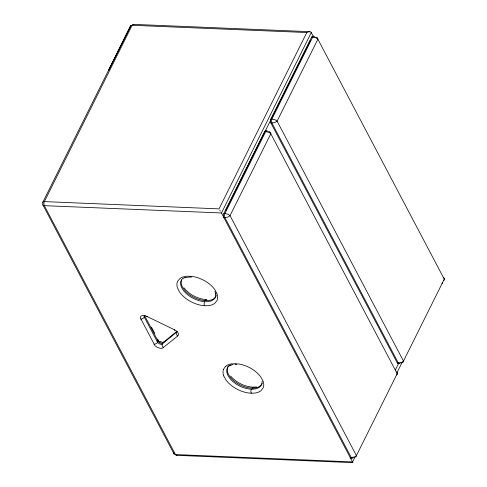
<?xml version="1.0" encoding="UTF-8"?>
<svg xmlns="http://www.w3.org/2000/svg" width="487" height="487" viewBox="0 0 487 487"><rect width="100%" height="100%" fill="white"/><g stroke="black" fill="none" stroke-linecap="round" stroke-linejoin="round"><path stroke-width="0.73" d="M442.586 282.247L442.446 282.758M223.448 369.359L225.56 366.352M174.48 329.906L174.334 330.223L174.541 329.784L145.345 315.692A5.923 3.36 26.5 0 0 142.155 315.558L141.047 316.093A5.935 3.366 26.5 0 0 140.335 317.865L154.89 345.502A5.935 3.366 26.5 0 0 157.544 347.408L159.279 348.065A5.923 3.36 26.5 0 0 162.469 348.193L177.785 335.951A2.879 2.301 50.5 0 1 176.525 332.219A2.861 1.619 26.5 0 0 176.866 331.373M147.08 316.349L146.879 316.793L147.177 316.233M130.546 26.079L108.552 70.493L130.705 25.781L42.759 202.391M313.482 36.495L310.87 31.959L309.05 31.722L306.792 32.538L219.028 208.874L44.372 201.594A2.879 1.638 26.5 0 0 42.917 203.438A2.879 1.863 -27.8 0 0 44.335 205.666L175.448 454.56A2.879 1.467 -87.6 0 0 176.927 455.138M352.844 462.48L221.457 213.026L311.351 32.459M399.103 363.119A2.819 1.437 -87.6 0 1 397.276 362.9L270.882 122.974A2.819 1.437 -87.6 0 1 270.888 118.986L311.674 37.085A2.819 1.437 -87.6 0 1 313.616 36.787M225.633 210.627L310.243 40.689M396.698 374.99L397.282 374.375L397.197 373.681L270.809 133.748L269.579 132.665L267.247 131.855L264.611 131.612L223.831 213.525L224.866 213.568L265.652 131.654A2.819 1.437 -87.6 0 1 267.485 131.204M177.049 331.16L176.525 332.219L162.104 344.066M395.298 370.083L398.683 363.284M354.591 457.847L352.564 461.919L175.448 454.56A2.879 1.863 -27.8 0 1 173.896 452.654M396.838 372.999L401.909 362.815M442.226 283.197L441.977 283.58M176.483 331.629L162.835 342.86L162.311 343.925A2.879 2.301 50.5 0 0 163.571 347.651M228.86 366.133L231.008 364.982M443.517 280.579L444.266 280.019L444.266 279.154L317.877 39.216L315.558 37.663L311.674 37.085M183.398 278.241L185.724 277.237M230.211 365.299L232.944 364.586M184.957 277.541L191.068 276.939M354.737 457.269L356.295 456.617L356.417 455.595L230.028 215.656L228.099 214.25L224.866 213.568M401.446 362.785L403.187 362.237L403.479 361.068L277.091 121.129L274.771 119.577L270.894 118.992M253.69 387.202L256.698 386.946M223.752 375.958L226.205 380.292A22.384 12.699 26.5 0 0 233.437 387.013L235.227 388.157A20.978 11.901 26.5 0 0 237.997 389.667L238.94 390.111A22.335 12.674 26.5 0 0 249.521 393.119L254.391 393.143A22.372 12.692 26.5 0 0 261.184 390.531L263.309 387.53A22.384 12.699 26.5 0 0 262.998 380.925L260.545 376.591A22.384 12.699 26.5 0 0 253.313 369.877L251.529 368.726A21.081 11.962 26.5 0 0 248.699 367.192A22.207 12.601 26.5 0 0 238.782 363.978L231.532 363.85A22.256 12.625 26.5 0 0 225.566 366.352M252.266 388.127L252.601 388.133A2.885 1.564 90 0 1 254.458 387.5M251.694 389.192L251.359 389.18A2.885 1.485 -88 0 0 251.347 393.252L251.371 393.252M270.882 122.974L274.759 122.669L277.091 121.129L317.877 39.216L317.591 37.883L315.856 37.109M133.201 24.35L309.884 31.685M306.792 32.538L132.154 25.281A2.879 1.638 26.5 0 0 130.619 26.949M221.421 212.965L44.335 205.666A2.879 1.467 -87.6 0 1 44.372 201.594L132.154 25.281A2.879 1.467 -87.6 0 1 133.913 24.648M397.27 362.912L398.305 362.955A2.819 1.437 -87.6 0 0 400.253 363.004M350.202 457.439L351.243 457.482A2.819 1.437 -87.6 0 0 353.185 457.53M176.483 455.315L352.892 462.65M204.497 305.726L208.077 305.684A22.256 12.625 26.5 0 0 214.45 303.559L216.91 300.759A22.384 12.699 26.5 0 0 217.226 294.355L215.12 290.033A22.384 12.699 26.5 0 0 208.333 283.166L206.604 281.967A20.978 11.901 26.5 0 0 203.895 280.366L202.969 279.885A22.335 12.674 26.5 0 0 192.377 276.446L187.379 276.172A22.372 12.692 26.5 0 0 180.141 278.363L177.676 281.163A22.384 12.699 26.5 0 0 177.365 287.567L179.472 291.896A22.384 12.699 26.5 0 0 186.259 298.756L187.988 299.955A21.081 11.962 26.5 0 0 190.752 301.587A22.207 12.601 26.5 0 0 200.638 305.197L204.497 305.726A2.879 1.412 -86.3 0 1 204.607 301.66M253.313 387.195C244.681 386.757 236.292 382.63 230.649 376.086M206.159 299.663C197.582 298.854 189.266 294.58 183.928 287.774M268.428 131.581L269.141 131.721M161.97 342.203L160.077 341.515M269.481 131.825L270.693 132.592L270.809 133.748L230.028 215.656L227.697 217.196L223.813 217.506A2.819 1.437 -87.6 0 1 223.825 213.513M443.523 277.493L444.272 278.187L444.266 279.154L403.479 361.068L401.538 362.474L398.305 362.955L271.916 123.022M396.461 372.019L397.209 372.719L397.197 373.681L356.417 455.595L354.475 457.001L351.243 457.482L224.854 217.549A2.819 1.437 -87.6 0 1 224.86 213.556M219.795 210.122L220.331 211.029M151.439 327.057L154.75 333.339M42.893 204.972L174.005 453.866M214.925 291.47L215.857 294.057L215.625 293.217L215.844 295.585M351.657 458.036A2.819 1.437 -87.6 0 1 350.208 457.427M264.605 131.6A2.819 1.437 -87.6 0 1 266.553 131.313M271.923 123.004A2.819 1.437 -87.6 0 1 271.923 119.029L312.715 37.128A2.819 1.437 -87.6 0 1 314.651 36.829M215.948 295.688A19.048 10.805 26.5 0 1 192.736 298.099A19.048 10.805 26.5 0 1 183.045 278.193M206.835 299.962A2.879 1.412 -86.3 0 0 205.137 300.601A19.048 10.805 26.5 0 1 187.343 292.979A19.048 10.805 26.5 0 1 181.554 279.946M216.173 295.694A19.048 10.805 26.5 0 1 205.137 300.595M262.128 381.315A19.048 10.805 26.5 0 1 239.86 386.118A19.048 10.805 26.5 0 1 229.499 365.402M262.14 383.476A19.048 10.805 26.5 0 1 239.647 384.681A19.048 10.805 26.5 0 1 228.391 365.962M164.265 341.831A2.879 2.301 50.5 0 0 162.835 342.86A2.849 1.619 26.5 0 1 160.339 342.945A2.849 1.619 26.5 0 1 158.062 341.156L144.797 316.02A2.867 1.625 26.5 0 1 144.73 315.886M144.201 315.874A2.849 1.619 26.5 0 0 144.292 317.08L157.508 342.215A2.867 1.625 26.5 0 0 162.08 344.047M140.731 319.101A2.879 1.863 -27.8 0 0 144.268 317.08L144.797 316.02A2.879 1.863 -27.8 0 0 144.882 315.826M157.258 339.037A2.879 1.863 -27.8 0 1 158.038 341.156L157.508 342.215A2.879 1.863 -27.8 0 1 153.977 344.236M191.744 276.884A2.885 1.37 -85.3 0 1 190.514 276.22M236.688 364.099A2.879 1.528 -89 0 1 234.996 363.631M223.752 375.958A22.384 12.699 26.5 0 1 223.454 369.359M174.529 329.796A5.716 3.245 26.5 0 1 177.761 335.933M160.186 342.093A5.935 3.366 26.5 0 1 158.038 340.669"/></g></svg>
